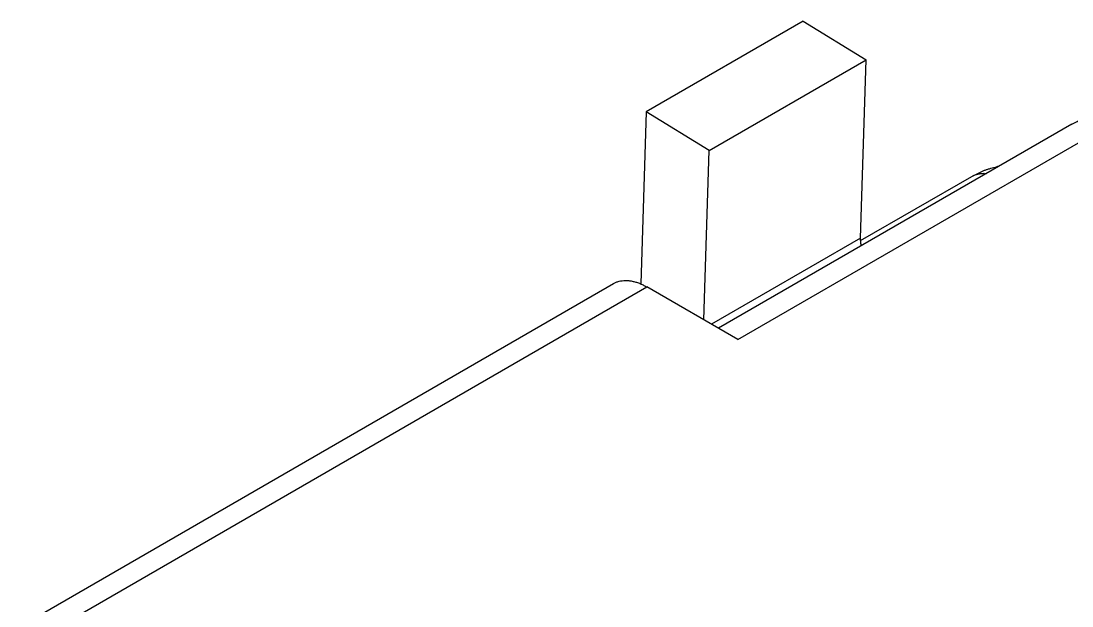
# Model space of a CAD drawing. Extents: x -1.3 to 21.2, y -2.5 to 16.2.
# Drawn here: x 14.881 to 15.827, y 13.828 to 14.354 of the extents above; entities that cross this region are included whole.
import ezdxf

# ---------------------------------------------------------------- set-up
doc = ezdxf.new("R2010")
doc.units = 0
doc.header["$MEASUREMENT"] = 0

msp = doc.modelspace()

# ---------------------------------------------------------------- linework, layer by layer
at = {"color": 0, "linetype": 'Continuous'}
for p, q in [((15.58507949147219, 14.35396998542769), (15.44365813523489, 14.27232032733492)), ((15.58507949147219, 14.35396998542769), (15.64161357393946, 14.31905039211813)), ((15.50019221770215, 14.23740073402536), (15.64161357393946, 14.31905039211813)), ((15.63667773912438, 14.15869031732975), (15.64161357393946, 14.31905039211813)), ((15.44365813523489, 14.27232032733492), (15.43888888333989, 14.11737235617683)), ((15.50019221770215, 14.23740073402536), (15.44365813523489, 14.27232032733492)), ((15.82695560887021, 14.26126302224163), (15.50863266632921, 14.07747918567636)), ((15.52620625945802, 14.06733306695281), (15.85695560887021, 14.25829129287023)), ((15.49550319997896, 14.08505948660799), (15.50019221770215, 14.23740073402536)), ((15.63670094866088, 14.15639300328779), (15.73666767852272, 14.21410882168353)), ((15.63667773912438, 14.15869031732975), (15.50232429964488, 14.0811213228797)), ((14.88078214673444, 13.80977770341211), (15.41411728393222, 14.11769888844153)), ((14.91078214673444, 13.80680597404071), (15.44411728393222, 14.11472715907013)), ((15.52620625945802, 14.06733306695281), (15.44411728393222, 14.11472715907013))]:
    msp.add_line(p, q, dxfattribs=at)
for points, start_tangent, end_tangent in [([(15.82695560887021, 14.26126302224163), (15.83613304252193, 14.26580765540924), (15.84508493488485, 14.26898603105857), (15.85385482443366, 14.27108973012864), (15.86250525350084, 14.27229208082152), (15.87109774449394, 14.27268353758908), (15.87969023548704, 14.27229208082152), (15.88834066455421, 14.27108973012864), (15.89711055410302, 14.26898603105857), (15.90606244646594, 14.26580765540924), (15.91523988011767, 14.26126302224163)], (0.05842535722280573, 0.02893203332657635), (0.05842535722280573, -0.02893203332657457)), ([(15.73666767852272, 14.21410882168353), (15.73906889505767, 14.21529788964751), (15.74147011159261, 14.21648695761149), (15.74387132812755, 14.21767602557548), (15.74627470002382, 14.21886000242528), (15.74875459590154, 14.21986322427672), (15.7513045916053, 14.2207008654234), (15.75386556423636, 14.22151257827444), (15.75644137731039, 14.22224534559317), (15.75903998128012, 14.22289878333246), (15.76163858524985, 14.22355222107176)], (0.8961433089679822, 0.4437647685337147), (0.969809063966629, 0.2438654945831438)), ([(15.73666767929701, 14.21410882213057), (15.73783284705274, 14.2147311957556), (15.73903991417241, 14.21527716068394), (15.74028712668895, 14.21574592358397), (15.74157267230078, 14.21613680330494), (15.74289468300517, 14.21644923186671), (15.74425123781266, 14.21668275528506), (15.74564036553836, 14.21683703423142), (15.74706004766631, 14.21691184452588), (15.74850822128249, 14.21690707746298), (15.7499827820724, 14.21682273996964)], (0.03000000077428666, 0.01732050673458474), (0.03900787395439487, -0.003255147614092735)), ([(15.63725923275299, 14.15174176842606), (15.63713115607888, 14.15246582255181), (15.6370184498315, 14.15318478673947), (15.63692119750988, 14.15389812834054), (15.63683947116393, 14.15460531887201), (15.63677333134105, 14.15530583440795), (15.6367228270413, 14.15599915596762), (15.63668799568106, 14.15668476989998), (15.63666886306532, 14.15736216826424), (15.6366654433686, 14.15803084920613), (15.63667773912439, 14.15869031732975)], (-0.004986542932384097, 0.02668750669647757), (0.0007403301233477322, 0.02405254600214413)), ([(15.41411728393222, 14.11769888844153), (15.41656353679206, 14.11889765980479), (15.41917966766557, 14.11976868026814), (15.42194954723596, 14.12030657970078), (15.42485609827461, 14.12050804177384), (15.42788140092783, 14.12037182440666), (15.43100680319875, 14.11989876742458), (15.43421303594307, 14.11909178738122), (15.43748033166974, 14.11795585957689), (15.44078854641412, 14.11649798738424), (15.44411728393222, 14.11472715907013)], (0.02999999999999936, 0.01732050807568797), (0.04242640687119348, -0.02449489742783229))]:
    msp.add_spline(points, degree=3, dxfattribs=dict(at, start_tangent=start_tangent, end_tangent=end_tangent))

doc.saveas('drawing.dxf')
